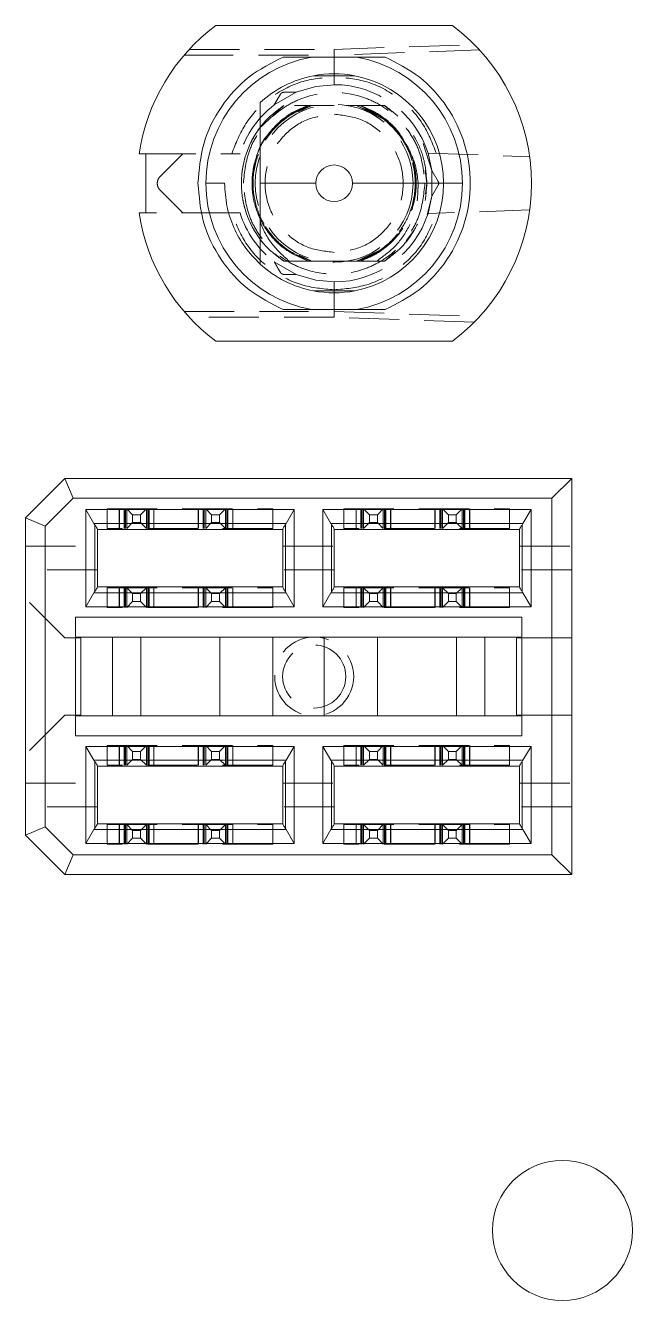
# Model space of a CAD drawing. Header units: millimetres. Extents: x 5 to 589, y 5 to 415.
# Drawn here: x 174.17 to 189.55, y 292.67 to 324.98 of the extents above; entities that cross this region are included whole.
import ezdxf

# ---------------------------------------------------------------- set-up
doc = ezdxf.new("R2010")
doc.units = ezdxf.units.MM
doc.linetypes.add('HIDDEN', pattern=[1.905, 1.27, -0.635])

msp = doc.modelspace()

# ---------------------------------------------------------------- linework, layer by layer
at = {"color": 7, "linetype": 'Continuous', "lineweight": 15}
for p, q in [((184.992, 324.984), (178.992, 324.984)), ((177.048, 321.734), (177.217, 321.734)), ((177.217, 321.734), (177.217, 320.234)), ((178.742, 320.984), (179.217, 320.984)), ((181.527, 320.984), (180.117, 320.984)), ((184.767, 320.984), (182.457, 320.984)), ((184.767, 320.984), (185.242, 320.984)), ((177.048, 320.234), (177.217, 320.234)), ((178.992, 316.984), (184.992, 316.984)), ((175.172, 313.504), (174.172, 312.504)), ((175.379, 313.004), (175.172, 313.504)), ((188.012, 313.504), (175.172, 313.504)), ((188.012, 313.504), (187.512, 313.004)), ((188.012, 303.464), (188.012, 313.504)), ((174.672, 312.297), (175.379, 313.004)), ((187.512, 313.004), (175.379, 313.004)), ((187.512, 303.964), (187.512, 313.004)), ((174.172, 304.464), (174.172, 312.504)), ((174.672, 312.297), (174.172, 312.504)), ((175.703, 310.254), (175.703, 312.714)), ((175.703, 312.714), (175.907, 312.36)), ((175.703, 312.714), (180.981, 312.714)), ((180.981, 312.714), (180.776, 312.36)), ((180.981, 312.714), (180.981, 310.254)), ((181.703, 312.714), (186.981, 312.714)), ((181.703, 310.254), (181.703, 312.714)), ((181.703, 312.714), (181.907, 312.36)), ((186.981, 312.714), (186.776, 312.36)), ((186.981, 312.714), (186.981, 310.254)), ((174.672, 312.297), (174.672, 304.671)), ((180.776, 312.36), (175.907, 312.36)), ((175.925, 312.332), (175.925, 310.635)), ((175.992, 310.749), (175.992, 312.219)), ((180.692, 312.214), (175.992, 312.214)), ((180.692, 310.749), (180.692, 312.219)), ((180.759, 312.332), (180.759, 310.635)), ((186.776, 312.36), (181.907, 312.36)), ((181.925, 312.332), (181.925, 310.635)), ((181.992, 310.749), (181.992, 312.219)), ((186.692, 312.214), (181.992, 312.214)), ((186.692, 310.749), (186.692, 312.219)), ((186.759, 312.332), (186.759, 310.635)), ((175.907, 310.607), (175.703, 310.254)), ((175.907, 310.607), (180.776, 310.607)), ((180.692, 310.754), (175.992, 310.754)), ((180.776, 310.607), (180.981, 310.254)), ((181.703, 310.254), (181.907, 310.607)), ((181.907, 310.607), (186.776, 310.607)), ((186.692, 310.754), (181.992, 310.754)), ((186.776, 310.607), (186.981, 310.254)), ((180.981, 310.254), (175.703, 310.254)), ((186.981, 310.254), (181.703, 310.254)), ((175.436, 309.984), (186.748, 309.984)), ((175.436, 306.984), (175.436, 309.984)), ((186.748, 309.984), (186.748, 306.984)), ((175.436, 309.484), (186.748, 309.484)), ((175.572, 309.464), (175.436, 309.464)), ((175.572, 309.484), (175.572, 309.464)), ((175.572, 307.504), (175.572, 309.464)), ((176.372, 307.484), (176.372, 309.484)), ((177.092, 307.484), (177.092, 309.484)), ((179.092, 307.484), (179.092, 309.484)), ((180.442, 307.484), (180.442, 309.484)), ((181.742, 307.484), (181.742, 309.484)), ((183.092, 307.484), (183.092, 309.484)), ((185.092, 309.484), (185.092, 307.484)), ((185.812, 309.484), (185.812, 307.484)), ((186.612, 309.484), (186.612, 309.464)), ((186.748, 309.464), (186.612, 309.464)), ((186.612, 307.504), (186.612, 309.464)), ((175.572, 307.504), (175.436, 307.504)), ((175.436, 307.484), (186.748, 307.484)), ((175.572, 307.504), (175.572, 307.484)), ((186.612, 307.504), (186.612, 307.484)), ((186.748, 307.504), (186.612, 307.504)), ((186.748, 306.984), (175.436, 306.984)), ((175.703, 306.714), (180.981, 306.714)), ((175.703, 304.254), (175.703, 306.714)), ((175.703, 306.714), (175.907, 306.36)), ((180.776, 306.36), (180.981, 306.714)), ((180.981, 306.714), (180.981, 304.254)), ((181.703, 306.714), (186.981, 306.714)), ((181.703, 304.254), (181.703, 306.714)), ((181.703, 306.714), (181.907, 306.36)), ((186.981, 306.714), (186.776, 306.36)), ((186.981, 306.714), (186.981, 304.254)), ((175.907, 306.36), (180.776, 306.36)), ((181.907, 306.36), (186.776, 306.36)), ((175.925, 306.332), (175.925, 304.635)), ((175.992, 304.749), (175.992, 306.219)), ((175.992, 306.214), (180.692, 306.214)), ((180.692, 306.219), (180.692, 304.749)), ((180.759, 306.332), (180.759, 304.635)), ((181.925, 306.332), (181.925, 304.635)), ((181.992, 304.749), (181.992, 306.219)), ((181.992, 306.214), (186.692, 306.214)), ((186.692, 306.219), (186.692, 304.749)), ((186.759, 306.332), (186.759, 304.635)), ((180.692, 304.754), (175.992, 304.754)), ((186.692, 304.754), (181.992, 304.754)), ((174.172, 304.464), (174.672, 304.671)), ((175.172, 303.464), (174.172, 304.464)), ((174.672, 304.671), (175.379, 303.964)), ((175.907, 304.607), (175.703, 304.254)), ((175.907, 304.607), (180.776, 304.607)), ((180.776, 304.607), (180.981, 304.254)), ((181.907, 304.607), (181.703, 304.254)), ((181.907, 304.607), (186.776, 304.607)), ((186.776, 304.607), (186.981, 304.254)), ((180.981, 304.254), (175.703, 304.254)), ((186.981, 304.254), (181.703, 304.254)), ((175.379, 303.964), (175.172, 303.464)), ((175.379, 303.964), (187.512, 303.964)), ((188.012, 303.464), (187.512, 303.964)), ((188.012, 303.464), (175.172, 303.464))]:
    msp.add_line(p, q, dxfattribs=at)
at = {"color": 7, "linetype": 'HIDDEN', "lineweight": 0}
for p, q in [((181.992, 324.378), (185.544, 324.502)), ((181.342, 324.234), (178.192, 324.234)), ((178.321, 324.378), (181.992, 324.378)), ((181.992, 324.234), (181.992, 324.378)), ((185.678, 324.363), (181.992, 324.234)), ((181.992, 323.684), (181.992, 324.234)), ((181.992, 323.684), (181.992, 323.484)), ((182.516, 323.709), (182.516, 323.709)), ((181.032, 323.292), (180.473, 322.969)), ((180.473, 322.969), (180.63, 323.242)), ((180.103, 322.382), (180.718, 322.959)), ((180.718, 322.959), (180.482, 322.761)), ((180.769, 322.665), (181.341, 322.959)), ((180.769, 322.665), (181.341, 322.959)), ((180.991, 322.959), (181.341, 322.959)), ((181.087, 322.799), (181.426, 322.959)), ((181.426, 322.959), (181.087, 322.799)), ((181.341, 322.959), (181.1, 322.835)), ((181.677, 322.959), (181.426, 322.959)), ((181.91, 322.959), (181.677, 322.959)), ((181.992, 322.959), (181.724, 322.959)), ((182.558, 322.959), (182.307, 322.959)), ((182.558, 322.959), (183.263, 322.598)), ((182.558, 322.959), (183.028, 322.737)), ((183.028, 322.737), (182.558, 322.959)), ((182.558, 322.959), (183.09, 322.708)), ((183.09, 322.708), (182.558, 322.959)), ((182.558, 322.959), (183.09, 322.708)), ((183.09, 322.708), (182.558, 322.959)), ((183.265, 322.959), (182.643, 322.959)), ((183.09, 322.729), (182.643, 322.959)), ((182.643, 322.959), (183.157, 322.695)), ((183.157, 322.695), (182.643, 322.959)), ((182.643, 322.959), (183.157, 322.695)), ((182.993, 322.959), (183.265, 322.959)), ((183.405, 322.842), (183.265, 322.959)), ((183.463, 322.793), (183.265, 322.959)), ((184.471, 321.307), (184.251, 321.995)), ((177.217, 321.734), (179.398, 321.734)), ((177.584, 321.161), (178.157, 321.734)), ((184.372, 321.749), (186.946, 321.659)), ((184.372, 321.749), (184.471, 321.307)), ((184.342, 320.984), (184.301, 321.308)), ((184.342, 320.984), (184.303, 321.294)), ((184.471, 321.307), (184.629, 321.034)), ((184.471, 320.661), (184.471, 321.307)), ((184.309, 320.719), (184.342, 320.984)), ((184.629, 320.934), (184.471, 320.661)), ((178.157, 320.234), (177.584, 320.807)), ((184.352, 320.183), (184.471, 320.661)), ((184.471, 320.661), (184.372, 320.219)), ((186.946, 320.309), (184.372, 320.219)), ((179.398, 320.234), (177.217, 320.234)), ((183.816, 319.527), (184.027, 319.809)), ((182.643, 319.009), (183.155, 319.272)), ((180.473, 318.998), (181.032, 318.676)), ((180.49, 319.2), (180.718, 319.009)), ((180.54, 319.158), (180.718, 319.009)), ((180.718, 319.009), (181.341, 319.009)), ((181.341, 319.009), (180.718, 319.009)), ((180.718, 319.009), (181.677, 319.009)), ((181.026, 319.171), (181.341, 319.009)), ((181.426, 319.009), (181.109, 319.159)), ((181.113, 319.156), (181.426, 319.009)), ((181.677, 319.009), (182.307, 319.009)), ((182.307, 319.009), (183.065, 319.009)), ((183.114, 319.271), (182.558, 319.009)), ((182.558, 319.009), (183.114, 319.271)), ((183.114, 319.271), (182.558, 319.009)), ((182.558, 319.009), (183.114, 319.271)), ((182.643, 319.009), (183.265, 319.009)), ((183.065, 319.009), (182.643, 319.009)), ((183.265, 319.009), (183.539, 319.238)), ((181.032, 318.676), (180.717, 318.676)), ((181.992, 318.484), (181.992, 318.284)), ((181.992, 317.734), (181.992, 318.284)), ((178.192, 317.734), (181.342, 317.734)), ((181.992, 317.734), (185.678, 317.605)), ((181.992, 317.734), (181.992, 317.59)), ((181.992, 317.59), (178.321, 317.59)), ((185.544, 317.465), (181.992, 317.589)), ((176.237, 312.234), (176.237, 312.734)), ((176.237, 312.734), (180.437, 312.734)), ((176.547, 312.734), (176.547, 312.234)), ((176.552, 312.234), (176.552, 312.734)), ((176.672, 312.234), (176.672, 312.734)), ((176.672, 312.734), (176.672, 312.234)), ((176.692, 312.734), (176.692, 312.234)), ((176.702, 312.234), (176.702, 312.734)), ((176.702, 312.234), (176.702, 312.734)), ((176.737, 312.234), (176.737, 312.734)), ((176.737, 312.734), (176.887, 312.584)), ((177.087, 312.584), (176.887, 312.584)), ((176.887, 312.584), (176.887, 312.384)), ((177.237, 312.734), (177.087, 312.584)), ((177.087, 312.584), (177.087, 312.384)), ((177.237, 312.734), (177.237, 312.234)), ((177.272, 312.734), (177.272, 312.234)), ((177.272, 312.734), (177.272, 312.234)), ((177.282, 312.734), (177.282, 312.234)), ((177.301, 312.234), (177.301, 312.734)), ((177.302, 312.734), (177.302, 312.234)), ((177.422, 312.734), (177.422, 312.234)), ((177.427, 312.234), (177.427, 312.734)), ((178.547, 312.734), (178.547, 312.234)), ((178.552, 312.234), (178.552, 312.734)), ((178.672, 312.234), (178.672, 312.734)), ((178.672, 312.734), (178.672, 312.234)), ((178.692, 312.734), (178.692, 312.234)), ((178.702, 312.234), (178.702, 312.734)), ((178.702, 312.234), (178.702, 312.734)), ((178.737, 312.234), (178.737, 312.734)), ((178.737, 312.734), (178.887, 312.584)), ((178.887, 312.584), (179.087, 312.584)), ((178.887, 312.584), (178.887, 312.384)), ((179.087, 312.584), (179.237, 312.734)), ((179.087, 312.584), (179.087, 312.384)), ((179.237, 312.734), (179.237, 312.234)), ((179.272, 312.734), (179.272, 312.234)), ((179.272, 312.734), (179.272, 312.234)), ((179.282, 312.734), (179.282, 312.234)), ((179.301, 312.234), (179.301, 312.734)), ((179.302, 312.734), (179.302, 312.234)), ((179.422, 312.734), (179.422, 312.234)), ((179.427, 312.234), (179.427, 312.734)), ((180.437, 312.734), (180.437, 312.234)), ((182.237, 312.234), (182.237, 312.734)), ((182.237, 312.734), (186.437, 312.734)), ((182.547, 312.734), (182.547, 312.234)), ((182.552, 312.234), (182.552, 312.734)), ((182.672, 312.234), (182.672, 312.734)), ((182.672, 312.734), (182.672, 312.234)), ((182.692, 312.734), (182.692, 312.234)), ((182.702, 312.234), (182.702, 312.734)), ((182.702, 312.234), (182.702, 312.734)), ((182.737, 312.234), (182.737, 312.734)), ((182.737, 312.734), (182.887, 312.584)), ((182.887, 312.584), (182.887, 312.384)), ((183.087, 312.584), (182.887, 312.584)), ((183.237, 312.734), (183.087, 312.584)), ((183.087, 312.584), (183.087, 312.384)), ((183.237, 312.734), (183.237, 312.234)), ((183.272, 312.734), (183.272, 312.234)), ((183.272, 312.734), (183.272, 312.234)), ((183.282, 312.734), (183.282, 312.234)), ((183.301, 312.234), (183.301, 312.734)), ((183.302, 312.734), (183.302, 312.234)), ((183.422, 312.734), (183.422, 312.234)), ((183.427, 312.234), (183.427, 312.734)), ((184.547, 312.734), (184.547, 312.234)), ((184.552, 312.234), (184.552, 312.734)), ((184.672, 312.234), (184.672, 312.734)), ((184.672, 312.734), (184.672, 312.234)), ((184.692, 312.734), (184.692, 312.234)), ((184.702, 312.234), (184.702, 312.734)), ((184.702, 312.234), (184.702, 312.734)), ((184.737, 312.234), (184.737, 312.734)), ((184.737, 312.734), (184.887, 312.584)), ((184.887, 312.584), (185.087, 312.584)), ((184.887, 312.584), (184.887, 312.384)), ((185.087, 312.584), (185.237, 312.734)), ((185.087, 312.584), (185.087, 312.384)), ((185.237, 312.734), (185.237, 312.234)), ((185.272, 312.734), (185.272, 312.234)), ((185.272, 312.734), (185.272, 312.234)), ((185.282, 312.734), (185.282, 312.234)), ((185.301, 312.234), (185.301, 312.734)), ((185.302, 312.734), (185.302, 312.234)), ((185.422, 312.734), (185.422, 312.234)), ((185.427, 312.234), (185.427, 312.734)), ((186.437, 312.734), (186.437, 312.234)), ((180.437, 312.234), (176.237, 312.234)), ((176.737, 312.234), (176.887, 312.384)), ((176.887, 312.384), (177.087, 312.384)), ((177.087, 312.384), (177.237, 312.234)), ((178.887, 312.384), (178.737, 312.234)), ((178.887, 312.384), (179.087, 312.384)), ((179.087, 312.384), (179.237, 312.234)), ((186.437, 312.234), (182.237, 312.234)), ((182.737, 312.234), (182.887, 312.384)), ((182.887, 312.384), (183.087, 312.384)), ((183.087, 312.384), (183.237, 312.234)), ((184.887, 312.384), (184.737, 312.234)), ((184.887, 312.384), (185.087, 312.384)), ((185.087, 312.384), (185.237, 312.234)), ((174.172, 311.784), (175.992, 311.784)), ((180.692, 311.784), (181.992, 311.784)), ((186.692, 311.784), (188.012, 311.784)), ((175.992, 311.184), (174.172, 311.184)), ((181.992, 311.184), (180.692, 311.184)), ((188.012, 311.184), (186.692, 311.184)), ((176.237, 310.234), (176.237, 310.734)), ((176.237, 310.734), (180.437, 310.734)), ((176.547, 310.734), (176.547, 310.234)), ((176.552, 310.234), (176.552, 310.734)), ((176.672, 310.234), (176.672, 310.734)), ((176.672, 310.734), (176.672, 310.234)), ((176.692, 310.734), (176.692, 310.234)), ((176.702, 310.234), (176.702, 310.734)), ((176.702, 310.234), (176.702, 310.734)), ((176.737, 310.234), (176.737, 310.734)), ((176.737, 310.734), (176.887, 310.584)), ((176.887, 310.584), (176.887, 310.384)), ((177.087, 310.584), (176.887, 310.584)), ((177.237, 310.734), (177.087, 310.584)), ((177.087, 310.584), (177.087, 310.384)), ((177.237, 310.734), (177.237, 310.234)), ((177.272, 310.734), (177.272, 310.234)), ((177.272, 310.734), (177.272, 310.234)), ((177.282, 310.734), (177.282, 310.234)), ((177.301, 310.234), (177.301, 310.734)), ((177.302, 310.734), (177.302, 310.234)), ((177.422, 310.734), (177.422, 310.234)), ((177.427, 310.234), (177.427, 310.734)), ((178.547, 310.734), (178.547, 310.234)), ((178.552, 310.234), (178.552, 310.734)), ((178.672, 310.234), (178.672, 310.734)), ((178.672, 310.734), (178.672, 310.234)), ((178.692, 310.734), (178.692, 310.234)), ((178.702, 310.234), (178.702, 310.734)), ((178.702, 310.234), (178.702, 310.734)), ((178.737, 310.234), (178.737, 310.734)), ((178.737, 310.734), (178.887, 310.584)), ((178.887, 310.584), (179.087, 310.584)), ((178.887, 310.584), (178.887, 310.384)), ((179.087, 310.584), (179.237, 310.734)), ((179.087, 310.584), (179.087, 310.384)), ((179.237, 310.734), (179.237, 310.234)), ((179.272, 310.734), (179.272, 310.234)), ((179.272, 310.734), (179.272, 310.234)), ((179.282, 310.734), (179.282, 310.234)), ((179.301, 310.234), (179.301, 310.734)), ((179.302, 310.734), (179.302, 310.234)), ((179.422, 310.734), (179.422, 310.234)), ((179.427, 310.234), (179.427, 310.734)), ((180.437, 310.734), (180.437, 310.234)), ((182.237, 310.234), (182.237, 310.734)), ((182.237, 310.734), (186.437, 310.734)), ((182.547, 310.734), (182.547, 310.234)), ((182.552, 310.234), (182.552, 310.734)), ((182.672, 310.234), (182.672, 310.734)), ((182.672, 310.734), (182.672, 310.234)), ((182.692, 310.734), (182.692, 310.234)), ((182.702, 310.234), (182.702, 310.734)), ((182.702, 310.234), (182.702, 310.734)), ((182.737, 310.234), (182.737, 310.734)), ((182.737, 310.734), (182.887, 310.584)), ((183.087, 310.584), (182.887, 310.584)), ((182.887, 310.584), (182.887, 310.384)), ((183.237, 310.734), (183.087, 310.584)), ((183.087, 310.584), (183.087, 310.384)), ((183.237, 310.734), (183.237, 310.234)), ((183.272, 310.734), (183.272, 310.234)), ((183.272, 310.734), (183.272, 310.234)), ((183.282, 310.734), (183.282, 310.234)), ((183.301, 310.234), (183.301, 310.734)), ((183.302, 310.734), (183.302, 310.234)), ((183.422, 310.734), (183.422, 310.234)), ((183.427, 310.234), (183.427, 310.734)), ((184.547, 310.734), (184.547, 310.234)), ((184.552, 310.234), (184.552, 310.734)), ((184.672, 310.234), (184.672, 310.734)), ((184.672, 310.734), (184.672, 310.234)), ((184.692, 310.734), (184.692, 310.234)), ((184.702, 310.234), (184.702, 310.734)), ((184.702, 310.234), (184.702, 310.734)), ((184.737, 310.234), (184.737, 310.734)), ((184.737, 310.734), (184.887, 310.584)), ((184.887, 310.584), (185.087, 310.584)), ((184.887, 310.584), (184.887, 310.384)), ((185.087, 310.584), (185.237, 310.734)), ((185.087, 310.584), (185.087, 310.384)), ((185.237, 310.734), (185.237, 310.234)), ((185.272, 310.734), (185.272, 310.234)), ((185.272, 310.734), (185.272, 310.234)), ((185.282, 310.734), (185.282, 310.234)), ((185.301, 310.234), (185.301, 310.734)), ((185.302, 310.734), (185.302, 310.234)), ((185.422, 310.734), (185.422, 310.234)), ((185.427, 310.234), (185.427, 310.734)), ((186.437, 310.734), (186.437, 310.234)), ((175.172, 309.464), (174.172, 310.464)), ((180.437, 310.234), (176.237, 310.234)), ((176.737, 310.234), (176.887, 310.384)), ((176.887, 310.384), (177.087, 310.384)), ((177.087, 310.384), (177.237, 310.234)), ((178.887, 310.384), (178.737, 310.234)), ((178.887, 310.384), (179.087, 310.384)), ((179.087, 310.384), (179.237, 310.234)), ((186.437, 310.234), (182.237, 310.234)), ((182.737, 310.234), (182.887, 310.384)), ((182.887, 310.384), (183.087, 310.384)), ((183.087, 310.384), (183.237, 310.234)), ((184.887, 310.384), (184.737, 310.234)), ((184.887, 310.384), (185.087, 310.384)), ((185.087, 310.384), (185.237, 310.234)), ((175.436, 309.464), (175.172, 309.464)), ((188.012, 309.464), (186.748, 309.464)), ((175.172, 307.504), (174.172, 306.504)), ((175.172, 307.504), (175.436, 307.504)), ((188.012, 307.504), (186.748, 307.504)), ((176.237, 306.234), (176.237, 306.734)), ((176.237, 306.734), (180.437, 306.734)), ((176.547, 306.734), (176.547, 306.234)), ((176.552, 306.234), (176.552, 306.734)), ((176.672, 306.234), (176.672, 306.734)), ((176.672, 306.734), (176.672, 306.234)), ((176.692, 306.734), (176.692, 306.234)), ((176.702, 306.234), (176.702, 306.734)), ((176.702, 306.234), (176.702, 306.734)), ((176.737, 306.234), (176.737, 306.734)), ((176.737, 306.734), (176.887, 306.584)), ((177.237, 306.734), (177.087, 306.584)), ((177.237, 306.734), (177.237, 306.234)), ((177.272, 306.734), (177.272, 306.234)), ((177.272, 306.734), (177.272, 306.234)), ((177.282, 306.734), (177.282, 306.234)), ((177.301, 306.234), (177.301, 306.734)), ((177.302, 306.734), (177.302, 306.234)), ((177.422, 306.734), (177.422, 306.234)), ((177.427, 306.234), (177.427, 306.734)), ((178.547, 306.734), (178.547, 306.234)), ((178.552, 306.234), (178.552, 306.734)), ((178.672, 306.234), (178.672, 306.734)), ((178.672, 306.734), (178.672, 306.234)), ((178.692, 306.734), (178.692, 306.234)), ((178.702, 306.234), (178.702, 306.734)), ((178.702, 306.234), (178.702, 306.734)), ((178.737, 306.234), (178.737, 306.734)), ((178.737, 306.734), (178.887, 306.584)), ((179.087, 306.584), (179.237, 306.734)), ((179.237, 306.734), (179.237, 306.234)), ((179.272, 306.734), (179.272, 306.234)), ((179.272, 306.734), (179.272, 306.234)), ((179.282, 306.734), (179.282, 306.234)), ((179.301, 306.234), (179.301, 306.734)), ((179.302, 306.734), (179.302, 306.234)), ((179.422, 306.734), (179.422, 306.234)), ((179.427, 306.234), (179.427, 306.734)), ((180.437, 306.734), (180.437, 306.234)), ((182.237, 306.234), (182.237, 306.734)), ((182.237, 306.734), (186.437, 306.734)), ((182.547, 306.734), (182.547, 306.234)), ((182.552, 306.234), (182.552, 306.734)), ((182.672, 306.234), (182.672, 306.734)), ((182.672, 306.734), (182.672, 306.234)), ((182.692, 306.734), (182.692, 306.234)), ((182.702, 306.234), (182.702, 306.734)), ((182.702, 306.234), (182.702, 306.734)), ((182.737, 306.234), (182.737, 306.734)), ((182.737, 306.734), (182.887, 306.584)), ((183.237, 306.734), (183.087, 306.584)), ((183.237, 306.734), (183.237, 306.234)), ((183.272, 306.734), (183.272, 306.234)), ((183.272, 306.734), (183.272, 306.234)), ((183.282, 306.734), (183.282, 306.234)), ((183.301, 306.234), (183.301, 306.734)), ((183.302, 306.734), (183.302, 306.234)), ((183.422, 306.734), (183.422, 306.234)), ((183.427, 306.234), (183.427, 306.734)), ((184.547, 306.734), (184.547, 306.234)), ((184.552, 306.234), (184.552, 306.734)), ((184.672, 306.234), (184.672, 306.734)), ((184.672, 306.734), (184.672, 306.234)), ((184.692, 306.734), (184.692, 306.234)), ((184.702, 306.234), (184.702, 306.734)), ((184.702, 306.234), (184.702, 306.734)), ((184.737, 306.234), (184.737, 306.734)), ((184.737, 306.734), (184.887, 306.584)), ((185.087, 306.584), (185.237, 306.734)), ((185.237, 306.734), (185.237, 306.234)), ((185.272, 306.734), (185.272, 306.234)), ((185.272, 306.734), (185.272, 306.234)), ((185.282, 306.734), (185.282, 306.234)), ((185.301, 306.234), (185.301, 306.734)), ((185.302, 306.734), (185.302, 306.234)), ((185.422, 306.734), (185.422, 306.234)), ((185.427, 306.234), (185.427, 306.734)), ((186.437, 306.734), (186.437, 306.234)), ((176.737, 306.234), (176.887, 306.384)), ((177.087, 306.584), (176.887, 306.584)), ((176.887, 306.584), (176.887, 306.384)), ((176.887, 306.384), (177.087, 306.384)), ((177.087, 306.584), (177.087, 306.384)), ((177.087, 306.384), (177.237, 306.234)), ((178.887, 306.384), (178.737, 306.234)), ((178.887, 306.584), (179.087, 306.584)), ((178.887, 306.584), (178.887, 306.384)), ((178.887, 306.384), (179.087, 306.384)), ((179.087, 306.584), (179.087, 306.384)), ((179.087, 306.384), (179.237, 306.234)), ((182.737, 306.234), (182.887, 306.384)), ((183.087, 306.584), (182.887, 306.584)), ((182.887, 306.584), (182.887, 306.384)), ((182.887, 306.384), (183.087, 306.384)), ((183.087, 306.584), (183.087, 306.384)), ((183.087, 306.384), (183.237, 306.234)), ((184.887, 306.384), (184.737, 306.234)), ((184.887, 306.584), (185.087, 306.584)), ((184.887, 306.584), (184.887, 306.384)), ((184.887, 306.384), (185.087, 306.384)), ((185.087, 306.584), (185.087, 306.384)), ((185.087, 306.384), (185.237, 306.234)), ((180.437, 306.234), (176.237, 306.234)), ((186.437, 306.234), (182.237, 306.234)), ((174.172, 305.784), (175.992, 305.784)), ((180.692, 305.784), (181.992, 305.784)), ((186.692, 305.784), (188.012, 305.784)), ((175.992, 305.184), (174.172, 305.184)), ((181.992, 305.184), (180.692, 305.184)), ((188.012, 305.184), (186.692, 305.184)), ((176.237, 304.234), (176.237, 304.734)), ((176.237, 304.734), (180.437, 304.734)), ((176.547, 304.734), (176.547, 304.234)), ((176.552, 304.234), (176.552, 304.734)), ((176.672, 304.234), (176.672, 304.734)), ((176.672, 304.734), (176.672, 304.234)), ((176.692, 304.734), (176.692, 304.234)), ((176.702, 304.234), (176.702, 304.734)), ((176.702, 304.234), (176.702, 304.734)), ((176.737, 304.234), (176.737, 304.734)), ((176.737, 304.734), (176.887, 304.584)), ((177.237, 304.734), (177.087, 304.584)), ((177.237, 304.734), (177.237, 304.234)), ((177.272, 304.734), (177.272, 304.234)), ((177.272, 304.734), (177.272, 304.234)), ((177.282, 304.734), (177.282, 304.234)), ((177.301, 304.234), (177.301, 304.734)), ((177.302, 304.734), (177.302, 304.234)), ((177.422, 304.734), (177.422, 304.234)), ((177.427, 304.234), (177.427, 304.734)), ((178.547, 304.734), (178.547, 304.234)), ((178.552, 304.234), (178.552, 304.734)), ((178.672, 304.234), (178.672, 304.734)), ((178.672, 304.734), (178.672, 304.234)), ((178.692, 304.734), (178.692, 304.234)), ((178.702, 304.234), (178.702, 304.734)), ((178.702, 304.234), (178.702, 304.734)), ((178.737, 304.234), (178.737, 304.734)), ((178.737, 304.734), (178.887, 304.584)), ((179.087, 304.584), (179.237, 304.734)), ((179.237, 304.734), (179.237, 304.234)), ((179.272, 304.734), (179.272, 304.234)), ((179.272, 304.734), (179.272, 304.234)), ((179.282, 304.734), (179.282, 304.234)), ((179.301, 304.234), (179.301, 304.734)), ((179.302, 304.734), (179.302, 304.234)), ((179.422, 304.734), (179.422, 304.234)), ((179.427, 304.234), (179.427, 304.734)), ((180.437, 304.734), (180.437, 304.234)), ((182.237, 304.234), (182.237, 304.734)), ((182.237, 304.734), (186.437, 304.734)), ((182.547, 304.734), (182.547, 304.234)), ((182.552, 304.234), (182.552, 304.734)), ((182.672, 304.234), (182.672, 304.734)), ((182.672, 304.734), (182.672, 304.234)), ((182.692, 304.734), (182.692, 304.234)), ((182.702, 304.234), (182.702, 304.734)), ((182.702, 304.234), (182.702, 304.734)), ((182.737, 304.234), (182.737, 304.734)), ((182.737, 304.734), (182.887, 304.584)), ((183.237, 304.734), (183.087, 304.584)), ((183.237, 304.734), (183.237, 304.234)), ((183.272, 304.734), (183.272, 304.234)), ((183.272, 304.734), (183.272, 304.234)), ((183.282, 304.734), (183.282, 304.234)), ((183.301, 304.234), (183.301, 304.734)), ((183.302, 304.734), (183.302, 304.234)), ((183.422, 304.734), (183.422, 304.234)), ((183.427, 304.234), (183.427, 304.734)), ((184.547, 304.734), (184.547, 304.234)), ((184.552, 304.234), (184.552, 304.734)), ((184.672, 304.234), (184.672, 304.734)), ((184.672, 304.734), (184.672, 304.234)), ((184.692, 304.734), (184.692, 304.234)), ((184.702, 304.234), (184.702, 304.734)), ((184.702, 304.234), (184.702, 304.734)), ((184.737, 304.234), (184.737, 304.734)), ((184.737, 304.734), (184.887, 304.584)), ((185.087, 304.584), (185.237, 304.734)), ((185.237, 304.734), (185.237, 304.234)), ((185.272, 304.734), (185.272, 304.234)), ((185.272, 304.734), (185.272, 304.234)), ((185.282, 304.734), (185.282, 304.234)), ((185.301, 304.234), (185.301, 304.734)), ((185.302, 304.734), (185.302, 304.234)), ((185.422, 304.734), (185.422, 304.234)), ((185.427, 304.234), (185.427, 304.734)), ((186.437, 304.734), (186.437, 304.234)), ((177.087, 304.584), (176.887, 304.584)), ((176.887, 304.584), (176.887, 304.384)), ((177.087, 304.584), (177.087, 304.384)), ((178.887, 304.584), (179.087, 304.584)), ((178.887, 304.584), (178.887, 304.384)), ((179.087, 304.584), (179.087, 304.384)), ((183.087, 304.584), (182.887, 304.584)), ((182.887, 304.584), (182.887, 304.384)), ((183.087, 304.584), (183.087, 304.384)), ((184.887, 304.584), (185.087, 304.584)), ((184.887, 304.584), (184.887, 304.384)), ((185.087, 304.584), (185.087, 304.384)), ((180.437, 304.234), (176.237, 304.234)), ((176.737, 304.234), (176.887, 304.384)), ((176.887, 304.384), (177.087, 304.384)), ((177.087, 304.384), (177.237, 304.234)), ((178.887, 304.384), (178.737, 304.234)), ((178.887, 304.384), (179.087, 304.384)), ((179.087, 304.384), (179.237, 304.234)), ((186.437, 304.234), (182.237, 304.234)), ((182.737, 304.234), (182.887, 304.384)), ((182.887, 304.384), (183.087, 304.384)), ((183.087, 304.384), (183.237, 304.234)), ((184.887, 304.384), (184.737, 304.234)), ((184.887, 304.384), (185.087, 304.384)), ((185.087, 304.384), (185.237, 304.234))]:
    msp.add_line(p, q, dxfattribs=at)
at = {"color": 7, "linetype": 'HIDDEN', "lineweight": 0, "flags": 128}
for points in [[(181.032, 323.292), (181.526, 323.44), (182, 323.484)], [(180.718, 322.959), (180.718, 322.959)], [(181.426, 322.959), (181.426, 322.959)], [(181.426, 322.959), (181.426, 322.959)], [(181.426, 322.959), (181.426, 322.959)], [(181.426, 322.959), (181.426, 322.959)], [(181.426, 322.959), (181.426, 322.959)], [(182.558, 322.959), (182.558, 322.959)], [(182.558, 322.959), (182.558, 322.959)], [(182.558, 322.959), (182.558, 322.959)], [(182.558, 322.959), (182.558, 322.959)], [(182.558, 322.959), (182.558, 322.959)], [(182.558, 322.959), (182.558, 322.959)], [(182.558, 322.959), (182.558, 322.959)], [(182.558, 322.959), (182.558, 322.959)], [(183.265, 322.959), (183.265, 322.959)], [(180.063, 320.208), (180.059, 320.236), (180.059, 320.245), (180.059, 320.247), (180.059, 320.247), (180.06, 320.248), (180.06, 320.248), (180.06, 320.248), (180.06, 320.248), (180.06, 320.248), (180.06, 320.248), (180.06, 320.248), (180.06, 320.248), (180.059, 320.248), (180.059, 320.248), (180.059, 320.248), (180.059, 320.248), (180.059, 320.248), (180.059, 320.248), (180.059, 320.248), (180.06, 320.248), (180.06, 320.248), (180.06, 320.248), (180.06, 320.248), (180.06, 320.248), (180.06, 320.248), (180.06, 320.248), (180.06, 320.248), (180.06, 320.248), (180.061, 320.248), (180.061, 320.247), (180.064, 320.245), (180.128, 320.115), (180.215, 319.952)], [(183.771, 319.957), (183.771, 319.957)], [(180.718, 319.009), (180.718, 319.009)], [(180.718, 319.009), (180.718, 319.009)], [(180.718, 319.009), (180.718, 319.009)], [(180.718, 319.009), (180.718, 319.009)], [(180.718, 319.009), (180.718, 319.009)], [(180.718, 319.009), (180.718, 319.009)], [(180.718, 319.009), (180.718, 319.009)], [(180.718, 319.009), (180.718, 319.009)], [(181.677, 319.009), (181.677, 319.009)], [(182.307, 319.009), (182.307, 319.009)], [(183.019, 319.205), (183.019, 319.205)], [(183.265, 319.009), (183.265, 319.009)], [(183.265, 319.009), (183.265, 319.009)], [(183.265, 319.009), (183.265, 319.009)], [(183.265, 319.009), (183.265, 319.009)], [(183.265, 319.009), (183.265, 319.009)], [(183.265, 319.009), (183.265, 319.009)], [(183.265, 319.009), (183.265, 319.009)], [(181.992, 318.484), (181.526, 318.528), (181.032, 318.676)]]:
    msp.add_lwpolyline(points, dxfattribs=at)
at = {"color": 7, "linetype": 'HIDDEN', "lineweight": 0}
for centre, radius in [((181.992, 320.984), 2), ((181.487, 308.484), 1), ((181.487, 308.484), 0.8)]:
    msp.add_circle(centre, radius, dxfattribs=at)
at = {"color": 7, "linetype": 'Continuous', "lineweight": 15}
msp.add_circle((187.777, 294.444), 1.775, dxfattribs=at)
for radius, start, end in [(5, 126.8699, 171.3731), (5, 306.8699, 53.1301), (3.25, 100.0633, 180), (3.25, 0, 79.9367), (2.775, 100.8932, 132.5066), (2.775, 79.1068, 100.8929), (2.775, 0, 79.1071), (0.465, 0, 180), (3.25, 180, 259.9367), (0.465, 180, 0), (2.775, 280.8929, 0), (3.25, 280.0633, 0), (5, 188.6269, 233.1301), (2.775, 227.4934, 259.1071), (2.775, 259.1067, 280.8938)]:
    msp.add_arc((181.992, 320.984), radius, start, end, dxfattribs=at)
at = {"color": 7, "linetype": 'HIDDEN', "lineweight": 0}
for radius, start, end in [(2.5, 17.8157, 90), (2.5, 127.4202, 162.5424), (2.35, 143.5058, 237.1851), (2.5, 197.4576, 232.5798), (2.5, 270, 342.1843)]:
    msp.add_arc((181.992, 320.984), radius, start, end, dxfattribs=at)
at = {"color": 7, "linetype": 'Continuous', "lineweight": 15}
for centre, start_param, end_param in [((176.111, 312.714), 2.356194, 2.438914), ((180.572, 312.714), 3.844272, 3.926991), ((182.111, 312.714), 2.356194, 2.438914), ((186.572, 312.714), 3.844272, 3.926991), ((176.111, 310.254), 0.702679, 0.785398), ((180.572, 310.254), 5.497787, 5.580506), ((182.111, 310.254), 0.702679, 0.785398), ((186.572, 310.254), 5.497787, 5.580506), ((176.111, 306.714), 2.356194, 2.438914), ((180.572, 306.714), 3.844272, 3.926991), ((182.111, 306.714), 2.356194, 2.438914), ((186.572, 306.714), 3.844272, 3.926991), ((176.111, 304.254), 0.702679, 0.785398), ((180.572, 304.254), 5.497787, 5.580506), ((182.111, 304.254), 0.702679, 0.785398), ((186.572, 304.254), 5.497787, 5.580506)]:
    msp.add_ellipse(centre, major_axis=(0, 0.5), ratio=0.57735, start_param=start_param, end_param=end_param, dxfattribs=at)
for points, knots in [([(178.542, 320.99), (178.571, 321.323), (178.629, 322.006), (179.095, 322.943), (179.792, 323.725), (180.404, 324.033), (180.703, 324.184)], [0, 0, 0, 0, 0.244423, 0.5, 0.755576, 1, 1, 1, 1]), ([(180.703, 324.184), (180.837, 324.184), (181.011, 324.184), (181.205, 324.184), (181.286, 324.184), (181.34, 324.184), (181.379, 324.184), (181.406, 324.184), (181.42, 324.184), (181.424, 324.184), (181.424, 324.184), (181.424, 324.184)], [0, 0, 0, 0, 0.521928, 0.674707, 0.779636, 0.851733, 0.901668, 0.954566, 0.975879, 0.993095, 1, 1, 1, 1]), ([(181.424, 324.184), (181.6, 324.184), (181.952, 324.184), (182.346, 324.184), (182.538, 324.184), (182.56, 324.184)], [0, 0, 0, 0, 0.469102, 0.939612, 1, 1, 1, 1]), ([(182.56, 324.184), (182.56, 324.184), (182.562, 324.184), (182.573, 324.184), (182.617, 324.184), (182.813, 324.184), (183.047, 324.184), (183.243, 324.184), (183.281, 324.184)], [0, 0, 0, 0, 0.01693, 0.039301, 0.081695, 0.236199, 0.852151, 1, 1, 1, 1]), ([(183.281, 324.184), (183.58, 324.033), (184.192, 323.724), (184.894, 322.941), (185.343, 322.001), (185.49, 320.984), (185.343, 319.967), (184.894, 319.027), (184.192, 318.244), (183.58, 317.935), (183.281, 317.784)], [0, 0, 0, 0, 0.1222031, 0.25, 0.377796, 0.4999995, 0.622204, 0.75, 0.8777969, 1, 1, 1, 1]), ([(182.516, 323.709), (182.226, 323.709), (181.873, 323.709), (181.529, 323.709), (181.468, 323.709)], [0, 0, 0, 0, 0.821487, 1, 1, 1, 1]), ([(180.117, 323.03), (180.117, 322.592), (180.117, 321.989), (180.117, 321.2), (180.117, 320.984)], [0, 0, 0, 0, 0.725759, 1, 1, 1, 1]), ([(180.703, 317.784), (180.403, 317.935), (179.79, 318.244), (179.092, 319.029), (178.626, 319.971), (178.57, 320.655), (178.542, 320.99)], [0, 0, 0, 0, 0.244389, 0.499999, 0.755608, 1, 1, 1, 1]), ([(179.217, 320.984), (179.228, 320.792), (179.251, 320.409), (179.436, 319.859), (179.716, 319.352), (179.983, 319.076), (180.117, 318.938)], [0, 0, 0, 0, 0.25, 0.500002, 0.75, 1, 1, 1, 1]), ([(180.117, 320.984), (180.117, 320.789), (180.117, 320.285), (180.117, 319.603), (180.117, 319.154), (180.117, 318.938)], [0, 0, 0, 0, 0.2465258, 0.6381396, 1, 1, 1, 1]), ([(181.468, 318.259), (181.758, 318.259), (182.111, 318.259), (182.455, 318.259), (182.516, 318.259)], [0, 0, 0, 0, 0.821499, 1, 1, 1, 1]), ([(180.703, 317.784), (180.837, 317.784), (181.011, 317.784), (181.205, 317.784), (181.286, 317.784), (181.34, 317.784), (181.379, 317.784), (181.406, 317.784), (181.42, 317.784), (181.424, 317.784), (181.424, 317.784), (181.424, 317.784)], [0, 0, 0, 0, 0.521928, 0.674707, 0.779636, 0.851733, 0.901668, 0.954566, 0.975879, 0.993095, 1, 1, 1, 1]), ([(181.424, 317.784), (181.6, 317.784), (181.952, 317.784), (182.346, 317.784), (182.538, 317.784), (182.56, 317.784)], [0, 0, 0, 0, 0.469102, 0.939612, 1, 1, 1, 1]), ([(182.56, 317.784), (182.56, 317.784), (182.562, 317.784), (182.573, 317.784), (182.617, 317.784), (182.813, 317.784), (183.047, 317.784), (183.243, 317.784), (183.281, 317.784)], [0, 0, 0, 0, 0.01693, 0.039301, 0.081695, 0.236199, 0.852151, 1, 1, 1, 1]), ([(175.992, 312.219), (175.988, 312.23), (175.981, 312.251), (175.944, 312.305), (175.925, 312.332)], [0, 0, 0, 0, 0.493174, 1, 1, 1, 1]), ([(180.759, 312.332), (180.741, 312.306), (180.704, 312.252), (180.696, 312.23), (180.692, 312.219)], [0, 0, 0, 0, 0.497826, 1, 1, 1, 1]), ([(181.992, 312.219), (181.988, 312.23), (181.981, 312.251), (181.944, 312.305), (181.925, 312.332)], [0, 0, 0, 0, 0.493174, 1, 1, 1, 1]), ([(186.759, 312.332), (186.741, 312.306), (186.704, 312.252), (186.696, 312.23), (186.692, 312.219)], [0, 0, 0, 0, 0.497826, 1, 1, 1, 1]), ([(175.925, 310.635), (175.943, 310.662), (175.98, 310.716), (175.988, 310.738), (175.992, 310.749)], [0, 0, 0, 0, 0.497826, 1, 1, 1, 1]), ([(180.692, 310.749), (180.696, 310.738), (180.703, 310.716), (180.74, 310.663), (180.759, 310.635)], [0, 0, 0, 0, 0.493174, 1, 1, 1, 1]), ([(181.925, 310.635), (181.943, 310.662), (181.98, 310.716), (181.988, 310.738), (181.992, 310.749)], [0, 0, 0, 0, 0.497826, 1, 1, 1, 1]), ([(186.692, 310.749), (186.696, 310.738), (186.703, 310.716), (186.74, 310.663), (186.759, 310.635)], [0, 0, 0, 0, 0.493174, 1, 1, 1, 1]), ([(175.925, 306.332), (175.943, 306.306), (175.98, 306.252), (175.988, 306.23), (175.992, 306.219)], [0, 0, 0, 0, 0.497822, 1, 1, 1, 1]), ([(180.692, 306.219), (180.696, 306.23), (180.703, 306.252), (180.74, 306.305), (180.759, 306.332)], [0, 0, 0, 0, 0.493178, 1, 1, 1, 1]), ([(181.992, 306.219), (181.988, 306.23), (181.981, 306.252), (181.944, 306.305), (181.925, 306.332)], [0, 0, 0, 0, 0.493178, 1, 1, 1, 1]), ([(186.759, 306.332), (186.741, 306.306), (186.704, 306.252), (186.696, 306.23), (186.692, 306.219)], [0, 0, 0, 0, 0.497822, 1, 1, 1, 1]), ([(175.925, 304.635), (175.943, 304.662), (175.98, 304.716), (175.988, 304.738), (175.992, 304.749)], [0, 0, 0, 0, 0.497826, 1, 1, 1, 1]), ([(180.759, 304.635), (180.741, 304.662), (180.704, 304.716), (180.696, 304.738), (180.692, 304.749)], [0, 0, 0, 0, 0.497826, 1, 1, 1, 1]), ([(181.925, 304.635), (181.943, 304.662), (181.98, 304.716), (181.988, 304.738), (181.992, 304.749)], [0, 0, 0, 0, 0.497826, 1, 1, 1, 1]), ([(186.759, 304.635), (186.741, 304.662), (186.704, 304.716), (186.696, 304.738), (186.692, 304.749)], [0, 0, 0, 0, 0.497826, 1, 1, 1, 1])]:
    msp.add_open_spline(points, degree=3, knots=knots, dxfattribs=at)
at = {"color": 7, "linetype": 'HIDDEN', "lineweight": 0}
for points, knots in [([(179.398, 321.734), (179.501, 321.998), (179.714, 322.541), (180.343, 323.177), (181.129, 323.605), (181.709, 323.658), (181.992, 323.684)], [0, 0, 0, 0, 0.2433928, 0.4999998, 0.7566071, 1, 1, 1, 1]), ([(184.583, 321.741), (184.48, 322.005), (184.267, 322.546), (183.638, 323.18), (182.853, 323.605), (182.274, 323.658), (181.992, 323.684)], [0, 0, 0, 0, 0.243422, 0.500001, 0.756577, 1, 1, 1, 1]), ([(179.692, 320.984), (179.723, 321.273), (179.771, 321.72), (180.057, 322.256), (180.354, 322.621), (180.72, 322.92), (181.256, 323.198), (181.992, 323.34), (182.728, 323.198), (183.264, 322.92), (183.63, 322.621), (183.927, 322.256), (184.213, 321.72), (184.261, 321.273), (184.292, 320.984)], [0, 0, 0, 0, 0.119722, 0.184823, 0.249999, 0.315102, 0.380279, 0.5, 0.619722, 0.684824, 0.75, 0.815102, 0.880278, 1, 1, 1, 1]), ([(180.63, 323.242), (180.589, 323.171), (180.535, 323.077), (180.487, 322.994), (180.475, 322.972), (180.473, 322.97), (180.473, 322.969)], [0, 0, 0, 0, 0.638721, 0.843752, 0.925003, 1, 1, 1, 1]), ([(180.63, 323.242), (180.635, 323.249), (180.645, 323.264), (180.666, 323.28), (180.691, 323.29), (180.708, 323.292), (180.717, 323.292)], [0, 0, 0, 0, 0.25082, 0.499983, 0.749186, 1, 1, 1, 1]), ([(180.717, 323.292), (180.709, 323.292), (180.699, 323.292), (180.682, 323.286), (180.673, 323.282), (180.667, 323.279), (180.662, 323.276), (180.654, 323.27), (180.64, 323.258), (180.634, 323.249), (180.63, 323.242)], [0, 0, 0, 0, 0.30015, 0.406681, 0.452605, 0.495858, 0.540086, 0.586724, 0.694541, 1, 1, 1, 1]), ([(180.717, 323.292), (180.799, 323.292), (180.907, 323.292), (181.004, 323.292), (181.028, 323.292), (181.031, 323.292), (181.032, 323.292)], [0, 0, 0, 0, 0.638721, 0.843749, 0.925002, 1, 1, 1, 1]), ([(180.718, 322.959), (180.562, 322.841), (180.249, 322.605), (179.908, 322.119), (179.691, 321.571), (179.618, 320.984), (179.691, 320.397), (179.908, 319.849), (180.249, 319.362), (180.562, 319.127), (180.718, 319.009)], [0, 0, 0, 0, 0.125001, 0.250001, 0.375001, 0.5, 0.625, 0.75, 0.875, 1, 1, 1, 1]), ([(181.341, 322.959), (181.141, 322.872), (180.741, 322.699), (180.28, 322.22), (179.981, 321.636), (179.878, 320.984), (179.981, 320.332), (180.28, 319.747), (180.741, 319.269), (181.141, 319.096), (181.341, 319.009)], [0, 0, 0, 0, 0.125, 0.25, 0.375, 0.499999, 0.625, 0.75, 0.875, 1, 1, 1, 1]), ([(181.426, 319.009), (181.219, 319.09), (180.805, 319.252), (180.323, 319.728), (180.009, 320.32), (179.902, 320.984), (180.009, 321.648), (180.323, 322.24), (180.805, 322.716), (181.219, 322.878), (181.426, 322.959)], [0, 0, 0, 0, 0.124999, 0.25, 0.374999, 0.5, 0.625, 0.75, 0.875001, 1, 1, 1, 1]), ([(181.426, 322.959), (181.219, 322.878), (180.805, 322.716), (180.323, 322.24), (180.009, 321.648), (179.902, 320.984), (180.009, 320.32), (180.323, 319.728), (180.805, 319.252), (181.219, 319.09), (181.426, 319.009)], [0, 0, 0, 0, 0.124999, 0.25, 0.375, 0.5, 0.625001, 0.75, 0.875001, 1, 1, 1, 1]), ([(181.426, 319.009), (181.219, 319.09), (180.805, 319.252), (180.323, 319.728), (180.009, 320.32), (179.902, 320.984), (180.009, 321.648), (180.323, 322.24), (180.805, 322.716), (181.219, 322.878), (181.426, 322.959)], [0, 0, 0, 0, 0.125, 0.249999, 0.374999, 0.5, 0.624998, 0.749998, 0.874999, 1, 1, 1, 1]), ([(181.426, 322.959), (181.219, 322.878), (180.805, 322.716), (180.323, 322.24), (180.009, 321.648), (179.902, 320.984), (180.009, 320.32), (180.323, 319.728), (180.805, 319.252), (181.219, 319.09), (181.426, 319.009)], [0, 0, 0, 0, 0.125001, 0.250002, 0.375002, 0.5, 0.625001, 0.750001, 0.875, 1, 1, 1, 1]), ([(181.426, 319.009), (181.219, 319.09), (180.805, 319.252), (180.323, 319.728), (180.009, 320.32), (179.902, 320.984), (180.009, 321.648), (180.323, 322.24), (180.805, 322.716), (181.219, 322.878), (181.426, 322.959)], [0, 0, 0, 0, 0.125, 0.250001, 0.375, 0.500001, 0.625, 0.749999, 0.875, 1, 1, 1, 1]), ([(181.426, 322.959), (181.219, 322.878), (180.805, 322.716), (180.323, 322.24), (180.009, 321.648), (179.902, 320.984), (180.009, 320.32), (180.323, 319.728), (180.805, 319.252), (181.219, 319.09), (181.426, 319.009)], [0, 0, 0, 0, 0.125, 0.250001, 0.375, 0.499999, 0.625, 0.749999, 0.875, 1, 1, 1, 1]), ([(180.32, 322.221), (180.462, 322.383), (180.745, 322.709), (181.142, 322.875), (181.341, 322.959)], [0, 0, 0, 0, 0.4999997, 1, 1, 1, 1]), ([(180.548, 322.445), (180.617, 322.521), (180.832, 322.76), (181.135, 322.879), (181.341, 322.959)], [0, 0, 0, 0, 0.3212768, 1, 1, 1, 1]), ([(181.426, 322.959), (181.287, 322.911), (181.008, 322.814), (180.774, 322.635), (180.657, 322.546)], [0, 0, 0, 0, 0.5000023, 1, 1, 1, 1]), ([(181.426, 322.959), (181.287, 322.911), (181.008, 322.814), (180.774, 322.635), (180.657, 322.546)], [0, 0, 0, 0, 0.5000018, 1, 1, 1, 1]), ([(181.426, 322.959), (181.426, 322.959), (181.425, 322.959), (181.418, 322.959), (181.391, 322.959), (181.363, 322.959), (181.341, 322.959)], [0, 0, 0, 0, 0.068892, 0.145446, 0.344912, 1, 1, 1, 1]), ([(181.341, 322.959), (181.363, 322.959), (181.391, 322.959), (181.418, 322.959), (181.425, 322.959), (181.426, 322.959), (181.426, 322.959)], [0, 0, 0, 0, 0.65943, 0.85531, 0.930523, 1, 1, 1, 1]), ([(182.558, 322.959), (182.558, 322.959), (182.559, 322.959), (182.566, 322.959), (182.593, 322.959), (182.621, 322.959), (182.643, 322.959)], [0, 0, 0, 0, 0.068854, 0.145421, 0.344922, 1, 1, 1, 1]), ([(182.643, 322.959), (182.621, 322.959), (182.593, 322.959), (182.566, 322.959), (182.559, 322.959), (182.558, 322.959), (182.558, 322.959)], [0, 0, 0, 0, 0.6593534, 0.8552491, 0.9305065, 1, 1, 1, 1]), ([(182.558, 322.959), (182.558, 322.959), (182.559, 322.959), (182.566, 322.959), (182.593, 322.959), (182.621, 322.959), (182.643, 322.959)], [0, 0, 0, 0, 0.068937, 0.14558, 0.345186, 1, 1, 1, 1]), ([(182.558, 319.009), (182.765, 319.09), (183.178, 319.252), (183.661, 319.728), (183.975, 320.32), (184.082, 320.984), (183.975, 321.648), (183.661, 322.24), (183.178, 322.716), (182.765, 322.878), (182.558, 322.959)], [0, 0, 0, 0, 0.125001, 0.250001, 0.375, 0.500001, 0.625, 0.75, 0.875, 1, 1, 1, 1]), ([(182.643, 322.959), (182.843, 322.872), (183.243, 322.699), (183.704, 322.22), (184.003, 321.636), (184.106, 320.984), (184.003, 320.332), (183.704, 319.747), (183.243, 319.269), (182.843, 319.096), (182.643, 319.009)], [0, 0, 0, 0, 0.125, 0.25, 0.374999, 0.499999, 0.625, 0.75, 0.874999, 1, 1, 1, 1]), ([(183.931, 321.701), (183.856, 321.874), (183.694, 322.246), (183.24, 322.698), (182.842, 322.872), (182.643, 322.959)], [0, 0, 0, 0, 0.302544, 0.651271, 1, 1, 1, 1]), ([(182.643, 322.959), (182.847, 322.876), (183.191, 322.736), (183.435, 322.459), (183.535, 322.346)], [0, 0, 0, 0, 0.592109, 1, 1, 1, 1]), ([(184.342, 320.984), (184.328, 321.179), (184.3, 321.571), (184.074, 322.119), (183.736, 322.605), (183.422, 322.841), (183.265, 322.959)], [0, 0, 0, 0, 0.249999, 0.499997, 0.750001, 1, 1, 1, 1]), ([(184.342, 320.984), (184.328, 321.179), (184.3, 321.571), (184.074, 322.119), (183.736, 322.605), (183.422, 322.841), (183.265, 322.959)], [0, 0, 0, 0, 0.249999, 0.499997, 0.750001, 1, 1, 1, 1]), ([(181.341, 319.009), (181.141, 319.096), (180.741, 319.269), (180.28, 319.747), (179.981, 320.332), (179.877, 320.985), (179.984, 321.632), (180.239, 322.175), (180.514, 322.422), (180.626, 322.524)], [0, 0, 0, 0, 0.149288, 0.298576, 0.447863, 0.59715, 0.746436, 0.895723, 1, 1, 1, 1]), ([(181.341, 319.009), (181.141, 319.096), (180.741, 319.269), (180.28, 319.747), (179.981, 320.332), (179.877, 320.985), (179.984, 321.631), (180.237, 322.172), (180.509, 322.417), (180.619, 322.516)], [0, 0, 0, 0, 0.1496691, 0.2993387, 0.4490079, 0.5986763, 0.7483464, 0.8980149, 1, 1, 1, 1]), ([(180.617, 322.514), (180.507, 322.415), (180.236, 322.171), (179.984, 321.631), (179.877, 320.985), (179.981, 320.332), (180.28, 319.747), (180.741, 319.269), (181.141, 319.096), (181.341, 319.009)], [0, 0, 0, 0, 0.101378, 0.251148, 0.400918, 0.550689, 0.700459, 0.85023, 1, 1, 1, 1]), ([(181.992, 319.234), (181.763, 319.26), (181.305, 319.313), (180.722, 319.718), (180.333, 320.296), (180.196, 320.984), (180.333, 321.672), (180.722, 322.25), (181.305, 322.655), (181.763, 322.708), (181.992, 322.734)], [0, 0, 0, 0, 0.125, 0.25, 0.374999, 0.5, 0.625, 0.75, 0.875, 1, 1, 1, 1]), ([(180.657, 322.546), (180.565, 322.459), (180.457, 322.358), (180.353, 322.244), (180.331, 322.224), (180.324, 322.221), (180.322, 322.22), (180.321, 322.22), (180.32, 322.221), (180.32, 322.221)], [0, 0, 0, 0, 0.805351, 0.945963, 0.98268, 0.993224, 0.996909, 0.998502, 1, 1, 1, 1]), ([(181.992, 322.734), (182.221, 322.708), (182.679, 322.655), (183.262, 322.25), (183.651, 321.672), (183.787, 320.984), (183.651, 320.296), (183.262, 319.718), (182.679, 319.313), (182.221, 319.26), (181.992, 319.234)], [0, 0, 0, 0, 0.125, 0.25, 0.375, 0.5, 0.625001, 0.75, 0.875, 1, 1, 1, 1]), ([(183.263, 322.598), (183.402, 322.47), (183.678, 322.213), (183.942, 321.705), (184.066, 321.151), (184.033, 320.583), (183.848, 320.044), (183.524, 319.578), (183.087, 319.207), (182.734, 319.075), (182.558, 319.009)], [0, 0, 0, 0, 0.125, 0.249999, 0.375, 0.500001, 0.625001, 0.750001, 0.875001, 1, 1, 1, 1]), ([(183.864, 321.888), (183.782, 322.023), (183.618, 322.289), (183.381, 322.495), (183.263, 322.598)], [0, 0, 0, 0, 0.502471, 1, 1, 1, 1]), ([(180.326, 322.222), (180.32, 322.216), (180.16, 322.057), (179.992, 321.625), (179.875, 320.987), (179.982, 320.332), (180.28, 319.748), (180.741, 319.269), (181.141, 319.096), (181.341, 319.009)], [0, 0, 0, 0, 0.006976, 0.17248, 0.337983, 0.503488, 0.668992, 0.834496, 1, 1, 1, 1]), ([(181.341, 319.009), (181.141, 319.096), (180.741, 319.269), (180.28, 319.747), (179.981, 320.332), (179.877, 320.985), (179.985, 321.63), (180.219, 322.143), (180.463, 322.367), (180.548, 322.445)], [0, 0, 0, 0, 0.153219, 0.306436, 0.459654, 0.612873, 0.76609, 0.919309, 1, 1, 1, 1]), ([(182.643, 319.009), (182.78, 319.064), (183.055, 319.173), (183.411, 319.443), (183.705, 319.776), (183.921, 320.166), (184.05, 320.592), (184.086, 321.035), (184.032, 321.478), (183.92, 321.752), (183.864, 321.888)], [0, 0, 0, 0, 0.124999, 0.249999, 0.374998, 0.499999, 0.625, 0.749999, 0.874999, 1, 1, 1, 1]), ([(183.864, 321.888), (183.932, 321.746), (184.069, 321.459), (184.104, 321.143), (184.121, 320.984)], [0, 0, 0, 0, 0.497064, 1, 1, 1, 1]), ([(179.398, 321.734), (179.426, 321.734), (179.481, 321.734), (179.549, 321.734), (179.598, 321.734), (179.604, 321.734), (179.607, 321.734)], [0, 0, 0, 0, 0.258109, 0.512598, 0.755589, 1, 1, 1, 1]), ([(177.584, 320.807), (177.563, 320.833), (177.522, 320.885), (177.505, 320.984), (177.522, 321.083), (177.563, 321.135), (177.584, 321.161)], [0, 0, 0, 0, 0.250005, 0.500009, 0.749995, 1, 1, 1, 1]), ([(184.292, 320.984), (184.261, 320.695), (184.213, 320.248), (183.927, 319.712), (183.63, 319.347), (183.264, 319.047), (182.728, 318.77), (181.992, 318.628), (181.256, 318.77), (180.72, 319.047), (180.354, 319.346), (180.057, 319.712), (179.771, 320.248), (179.723, 320.695), (179.692, 320.984)], [0, 0, 0, 0, 0.119722, 0.184823, 0.250001, 0.315103, 0.380279, 0.5, 0.619721, 0.684824, 0.75, 0.815101, 0.880278, 1, 1, 1, 1]), ([(183.065, 319.009), (183.227, 319.126), (183.551, 319.359), (183.892, 319.852), (184.106, 320.403), (184.116, 320.791), (184.121, 320.984)], [0, 0, 0, 0, 0.255052, 0.506738, 0.755053, 1, 1, 1, 1]), ([(183.265, 319.009), (183.422, 319.127), (183.736, 319.362), (184.074, 319.849), (184.3, 320.397), (184.328, 320.788), (184.342, 320.984)], [0, 0, 0, 0, 0.249997, 0.5, 0.749998, 1, 1, 1, 1]), ([(183.265, 319.009), (183.422, 319.127), (183.736, 319.362), (184.074, 319.849), (184.3, 320.397), (184.328, 320.788), (184.342, 320.984)], [0, 0, 0, 0, 0.249997, 0.5, 0.749998, 1, 1, 1, 1]), ([(184.629, 321.034), (184.632, 321.026), (184.64, 321.01), (184.643, 320.984), (184.64, 320.958), (184.632, 320.942), (184.629, 320.934)], [0, 0, 0, 0, 0.2500122, 0.4999646, 0.7499878, 1, 1, 1, 1]), ([(181.992, 318.284), (181.709, 318.31), (181.129, 318.363), (180.343, 318.79), (179.714, 319.427), (179.501, 319.97), (179.398, 320.234)], [0, 0, 0, 0, 0.243393, 0.5, 0.756607, 1, 1, 1, 1]), ([(179.398, 320.234), (179.426, 320.234), (179.481, 320.234), (179.549, 320.234), (179.598, 320.234), (179.604, 320.234), (179.607, 320.234)], [0, 0, 0, 0, 0.258623, 0.51362, 0.756091, 1, 1, 1, 1]), ([(180.853, 319.009), (180.686, 319.162), (180.352, 319.467), (180.138, 319.919), (180.072, 320.172), (180.063, 320.208)], [0, 0, 0, 0, 0.461831, 0.924146, 1, 1, 1, 1]), ([(181.992, 318.284), (182.274, 318.31), (182.853, 318.362), (183.638, 318.788), (184.267, 319.422), (184.48, 319.963), (184.583, 320.226)], [0, 0, 0, 0, 0.243423, 0.499999, 0.756578, 1, 1, 1, 1]), ([(180.473, 318.998), (180.473, 318.997), (180.475, 318.995), (180.487, 318.974), (180.517, 318.922), (180.567, 318.835), (180.608, 318.764), (180.63, 318.726)], [0, 0, 0, 0, 0.074113, 0.154925, 0.359908, 0.653718, 1, 1, 1, 1]), ([(181.341, 319.009), (181.363, 319.009), (181.391, 319.009), (181.418, 319.009), (181.425, 319.009), (181.426, 319.009), (181.426, 319.009)], [0, 0, 0, 0, 0.659316, 0.855272, 0.930515, 1, 1, 1, 1]), ([(181.426, 319.009), (181.426, 319.009), (181.425, 319.009), (181.418, 319.009), (181.391, 319.009), (181.363, 319.009), (181.341, 319.009)], [0, 0, 0, 0, 0.068837, 0.145295, 0.344667, 1, 1, 1, 1]), ([(181.341, 319.009), (181.363, 319.009), (181.391, 319.009), (181.418, 319.009), (181.425, 319.009), (181.426, 319.009), (181.426, 319.009)], [0, 0, 0, 0, 0.6595443, 0.8554108, 0.9305313, 1, 1, 1, 1]), ([(182.558, 319.009), (182.558, 319.009), (182.559, 319.009), (182.566, 319.009), (182.593, 319.009), (182.621, 319.009), (182.643, 319.009)], [0, 0, 0, 0, 0.06887, 0.145368, 0.344813, 1, 1, 1, 1]), ([(182.558, 319.009), (182.558, 319.009), (182.559, 319.009), (182.566, 319.009), (182.593, 319.009), (182.621, 319.009), (182.643, 319.009)], [0, 0, 0, 0, 0.0689417, 0.1455475, 0.3451475, 1, 1, 1, 1]), ([(182.643, 319.009), (182.621, 319.009), (182.593, 319.009), (182.566, 319.009), (182.559, 319.009), (182.558, 319.009), (182.558, 319.009)], [0, 0, 0, 0, 0.659582, 0.85542, 0.930555, 1, 1, 1, 1]), ([(180.717, 318.676), (180.708, 318.676), (180.691, 318.677), (180.666, 318.688), (180.645, 318.704), (180.635, 318.718), (180.63, 318.726)], [0, 0, 0, 0, 0.250814, 0.500017, 0.74918, 1, 1, 1, 1]), ([(180.63, 318.726), (180.634, 318.719), (180.64, 318.71), (180.653, 318.698), (180.661, 318.693), (180.666, 318.689), (180.672, 318.686), (180.681, 318.682), (180.698, 318.676), (180.709, 318.676), (180.717, 318.676)], [0, 0, 0, 0, 0.300151, 0.406679, 0.452631, 0.4959, 0.540106, 0.58671, 0.694542, 1, 1, 1, 1]), ([(180.717, 318.676), (180.799, 318.676), (180.907, 318.676), (181.004, 318.676), (181.028, 318.676), (181.031, 318.676), (181.032, 318.676)], [0, 0, 0, 0, 0.638676, 0.843743, 0.924999, 1, 1, 1, 1])]:
    msp.add_open_spline(points, degree=3, knots=knots, dxfattribs=at)

doc.saveas('drawing.dxf')
